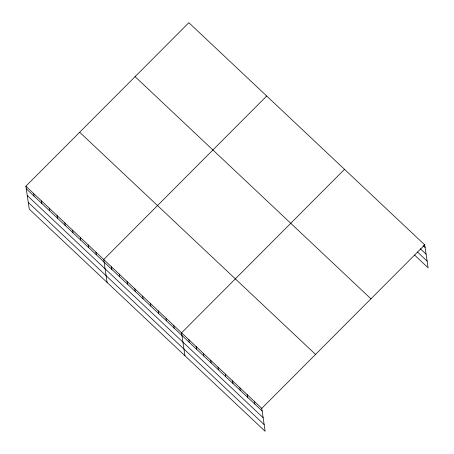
<?xml version="1.0" encoding="UTF-8"?>
<svg xmlns="http://www.w3.org/2000/svg" width="454" height="454" viewBox="0 0 454 454"><rect width="100%" height="100%" fill="white"/><g stroke="black" fill="none" stroke-linecap="round" stroke-linejoin="round"><path stroke-width="0.68" d="M25.884 186.191L261.765 408.367L265.147 431.3L29.272 209.124L25.884 186.191L188.853 22.7L424.728 244.876L428.116 267.809L414.508 254.989M266.691 96.021L103.722 259.512L107.11 282.439M344.529 169.336L181.566 332.827L184.948 355.76M261.765 408.367L424.728 244.876M423.173 245.665L425.114 247.498M420.273 248.707L426.107 254.2M417.402 251.947L427.123 261.107M135.071 76.652L370.952 298.828M79.666 132.239L315.541 354.415M26.27 188.813L262.151 410.989M27.263 195.515L263.138 417.691M28.279 202.422L264.16 424.598M254.473 401.501L254.859 404.122M247.18 394.634L247.572 397.256M239.894 387.767L240.279 390.389M232.601 380.9L232.987 383.522M225.309 374.034L225.695 376.655M218.016 367.167L218.408 369.789M210.73 360.3L211.116 362.922M203.437 353.433L203.823 356.055M196.145 346.567L196.531 349.183M188.858 339.7L189.244 342.316M173.78 325.501L174.166 328.117M165.999 318.169L166.385 320.785M158.213 310.837L158.599 313.453M150.427 303.505L150.813 306.127M142.647 296.173L143.033 298.794M134.861 288.84L135.247 291.462M127.075 281.508L127.466 284.13M119.294 274.176L119.68 276.798M111.508 266.844L111.894 269.466M95.942 252.18L96.327 254.802M88.155 244.848L88.541 247.47M80.375 237.516L80.761 240.138M72.589 230.184L72.975 232.806M64.803 222.852L65.194 225.473M57.022 215.519L57.408 218.141M49.236 208.187L49.622 210.809M41.45 200.855L41.842 203.477M33.67 193.523L34.056 196.145"/></g></svg>
